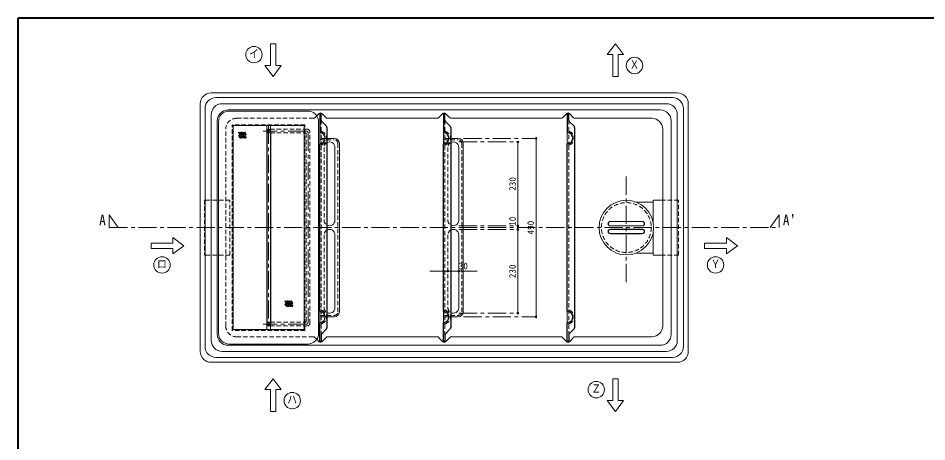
# Model space of a CAD drawing. Units: millimetres at full size, sheet at 1:10. Extents: x -2101 to 1949, y -1404 to 1406.
# Drawn here: x -2101 to 395, y 243 to 1406 of the extents above; entities that cross this region are included whole.
import ezdxf
from ezdxf.enums import TextEntityAlignment as Align

# ---------------------------------------------------------------- set-up
doc = ezdxf.new("R2010")
doc.units = ezdxf.units.MM
doc.header["$LTSCALE"] = 10
doc.header["$PDMODE"] = 32
doc.header["$PDSIZE"] = 5
doc.linetypes.add('CHAIN1', pattern=[8, 5, -1, 1, -1])
doc.linetypes.add('DASHED1', pattern=[1.8, 1.2, -0.6])
doc.layers.add('0-0____1', color=7, linetype='Continuous', lineweight=18)
doc.styles.add('ＭＳ ゴシック', font='')
doc.styles.get('ＭＳ ゴシック').set_extended_font_data('MS Gothic')

msp = doc.modelspace()

# ---------------------------------------------------------------- linework, layer by layer
at = {"layer": '0-0____1', "color": 1, "lineweight": 40}
for p in [(-2100.6, -1403.88), (1949.4, 1406.12)]:
    msp.add_line(p, (-2100.6, 1406.12), dxfattribs=at)
at = {"layer": '0-0____1', "color": 4, "lineweight": 9}
for p, q in [((-1408.1, 1336.12), (-1408.1, 1276.12)), ((-1393.1, 1336.12), (-1408.1, 1336.12)), ((-1393.1, 1276.12), (-1393.1, 1336.12)), ((-438.1, 1306.12), (-460.6, 1336.12)), ((-468.1, 1306.12), (-468.1, 1246.12)), ((-438.1, 1306.12), (-453.1, 1306.12)), ((-1423.1, 1276.12), (-1408.1, 1276.12)), ((-1423.1, 1276.12), (-1400.6, 1246.12)), ((-1378.1, 1276.12), (-1400.6, 1246.12)), ((-1393.1, 1276.12), (-1378.1, 1276.12)), ((-1557.39, 1187.9), (-303.81, 1187.9)), ((-1587.39, 504.33), (-1587.39, 1157.9)), ((-320.6, 1171.12), (-1540.6, 1171.12)), ((-1523.81, 1154.33), (-337.39, 1154.33)), ((-273.81, 1157.9), (-273.81, 504.33)), ((-1570.6, 521.12), (-1570.6, 1141.12)), ((-1553.81, 537.9), (-1553.81, 1124.33)), ((-307.39, 1124.33), (-307.39, 537.9)), ((-290.6, 521.12), (-290.6, 1141.12)), ((-1272.6, 1093.05), (-1272.6, 1060.18)), ((-1232.6, 1076.12), (-1252.6, 1076.12)), ((-932.6, 1093.05), (-932.6, 1060.18)), ((-892.6, 1076.12), (-912.6, 1076.12)), ((-678.6, 586.12), (-678.6, 1076.12)), ((-592.6, 1093.05), (-592.6, 1060.18)), ((-1230.6, 1051.12), (-1230.6, 851.12)), ((-1218.6, 600.12), (-1218.6, 1062.12)), ((-890.6, 1051.12), (-890.6, 851.12)), ((-878.6, 600.12), (-878.6, 1062.12)), ((-728.6, 1066.12), (-728.6, 836.12)), ((-403.94, 901.22), (-357.1, 901.22)), ((-357.1, 906.62), (-357.1, 846.04)), ((-330.6, 906.62), (-357.1, 906.62)), ((-728.6, 836.12), (-728.6, 826.12)), ((-728.6, 826.12), (-728.6, 596.12)), ((-474.35, 847.99), (-386.85, 847.99)), ((-474.35, 835.49), (-386.85, 835.49)), ((-474.35, 826.74), (-386.85, 826.74)), ((-1675.6, 803.62), (-1645.6, 781.12)), ((-1675.6, 788.62), (-1675.6, 803.62)), ((-1230.6, 811.12), (-1230.6, 611.12)), ((-890.6, 811.12), (-890.6, 611.12)), ((-474.35, 814.24), (-386.85, 814.24)), ((-357.1, 816.19), (-357.1, 755.62)), ((-155.6, 803.62), (-125.6, 781.12)), ((-155.6, 788.62), (-155.6, 803.62)), ((-1675.6, 788.62), (-1735.6, 788.62)), ((-1675.6, 758.62), (-1645.6, 781.12)), ((-1675.6, 758.62), (-1675.6, 773.62)), ((-155.6, 788.62), (-215.6, 788.62)), ((-155.6, 758.62), (-125.6, 781.12)), ((-155.6, 758.62), (-155.6, 773.62)), ((-403.94, 761.02), (-357.1, 761.02)), ((-330.6, 755.62), (-357.1, 755.62)), ((-970.6, 711.12), (-840.6, 711.12)), ((-1272.6, 569.18), (-1272.6, 602.05)), ((-932.6, 569.18), (-932.6, 602.05)), ((-592.6, 569.18), (-592.6, 602.05)), ((-1232.6, 586.12), (-1252.6, 586.12)), ((-892.6, 586.12), (-912.6, 586.12)), ((-1523.81, 507.9), (-337.39, 507.9)), ((-1557.39, 474.33), (-303.81, 474.33)), ((-1540.6, 491.12), (-320.6, 491.12)), ((-1378.1, 386.12), (-1400.6, 416.12)), ((-468.1, 416.12), (-468.1, 356.12)), ((-453.1, 416.12), (-468.1, 416.12)), ((-453.1, 356.12), (-453.1, 416.12)), ((-1408.1, 386.12), (-1408.1, 326.12)), ((-1378.1, 386.12), (-1393.1, 386.12)), ((-483.1, 356.12), (-468.1, 356.12)), ((-483.1, 356.12), (-460.6, 326.12)), ((-438.1, 356.12), (-460.6, 326.12)), ((-453.1, 356.12), (-438.1, 356.12))]:
    msp.add_line(p, q, dxfattribs=at)
at = {"layer": '0-0____1'}
for p, q in [((-290.6, 1201.12), (-1570.6, 1201.12)), ((-1600.6, 491.12), (-1600.6, 1171.12)), ((-1305.6, 1151.12), (-1520.6, 1151.12)), ((-260.6, 491.12), (-260.6, 1171.12)), ((-1280.74, 1137.91), (-1274.17, 1144.61)), ((-1255.28, 1132.62), (-1267.03, 1144.61)), ((-949.49, 1131.12), (-1251.71, 1131.12)), ((-945.92, 1132.62), (-934.17, 1144.61)), ((-915.28, 1132.62), (-927.03, 1144.61)), ((-609.49, 1131.12), (-911.71, 1131.12)), ((-605.92, 1132.62), (-594.17, 1144.61)), ((-575.28, 1132.62), (-587.03, 1144.61)), ((-360.6, 1131.12), (-571.71, 1131.12)), ((-1550.6, 541.12), (-1550.6, 1121.12)), ((-1510.6, 551.12), (-1510.6, 1111.12)), ((-1315.6, 1111.12), (-1510.6, 1111.12)), ((-1418.1, 1111.12), (-1418.1, 1096.12)), ((-1408.1, 1111.12), (-1408.1, 1096.12)), ((-1315.6, 551.12), (-1315.6, 1111.12)), ((-1275.6, 541.12), (-1275.6, 1121.12)), ((-330.6, 561.12), (-330.6, 1101.12)), ((-474.35, 847.37), (-386.85, 847.37)), ((-474.35, 836.12), (-386.85, 836.12)), ((-474.35, 826.12), (-386.85, 826.12)), ((-474.35, 814.87), (-386.85, 814.87)), ((-1510.6, 551.12), (-1315.6, 551.12)), ((-1418.1, 551.12), (-1418.1, 566.12)), ((-1408.1, 551.12), (-1408.1, 566.12)), ((-1280.74, 524.33), (-1274.17, 517.62)), ((-1255.28, 529.61), (-1267.03, 517.62)), ((-1251.71, 531.12), (-949.49, 531.12)), ((-945.92, 529.61), (-934.17, 517.62)), ((-915.28, 529.61), (-927.03, 517.62)), ((-911.71, 531.12), (-609.49, 531.12)), ((-605.92, 529.61), (-594.17, 517.62)), ((-575.28, 529.61), (-587.03, 517.62)), ((-571.71, 531.12), (-360.6, 531.12)), ((-1520.6, 511.12), (-1305.6, 511.12)), ((-1570.6, 461.12), (-290.6, 461.12))]:
    msp.add_line(p, q, dxfattribs=at)
at = {"layer": '0-0____1', "color": 4, "linetype": 'DASHED1', "lineweight": 9}
for p, q in [((-1289.49, 1131.12), (-1500.6, 1131.12)), ((-1285.92, 1132.62), (-1280.74, 1137.91)), ((-1530.6, 561.12), (-1530.6, 1101.12)), ((-1313.1, 1113.62), (-1513.1, 1113.62)), ((-1314.1, 1112.62), (-1512.1, 1112.62)), ((-1512.1, 549.62), (-1512.1, 1112.62)), ((-1306.86, 1101.12), (-1405.6, 1101.12)), ((-1314.1, 549.62), (-1314.1, 1112.62)), ((-1313.1, 548.62), (-1313.1, 1113.62)), ((-1408.1, 1091.12), (-1311.86, 1091.12)), ((-1309.36, 573.62), (-1309.36, 1088.62)), ((-1299.36, 568.62), (-1299.36, 1093.62)), ((-1268.6, 1055.76), (-1268.6, 1097.47)), ((-1265.6, 1076.12), (-1252.6, 1076.12)), ((-928.6, 1055.76), (-928.6, 1097.47)), ((-925.6, 1076.12), (-912.6, 1076.12)), ((-588.6, 1055.76), (-588.6, 1097.47)), ((-1271.1, 1072.12), (-1232.6, 1072.12)), ((-1260.6, 1051.12), (-1260.6, 851.12)), ((-1222.6, 1062.12), (-1222.6, 600.12)), ((-931.1, 1072.12), (-892.6, 1072.12)), ((-920.6, 1051.12), (-920.6, 851.12)), ((-882.6, 1062.12), (-882.6, 600.12)), ((-1588.93, 906.62), (-1588.93, 755.62)), ((-1518.93, 906.62), (-1588.93, 906.62)), ((-1518.93, 755.62), (-1518.93, 906.62)), ((-287.1, 906.62), (-330.6, 906.62)), ((-287.1, 755.62), (-287.1, 906.62)), ((-1260.6, 811.12), (-1260.6, 611.12)), ((-920.6, 811.12), (-920.6, 611.12)), ((-1518.93, 755.62), (-1588.93, 755.62)), ((-287.1, 755.62), (-330.6, 755.62)), ((-1268.6, 606.47), (-1268.6, 564.76)), ((-928.6, 606.47), (-928.6, 564.76)), ((-588.6, 606.47), (-588.6, 564.76)), ((-1271.1, 590.12), (-1232.6, 590.12)), ((-1265.6, 586.12), (-1252.6, 586.12)), ((-931.1, 590.12), (-892.6, 590.12)), ((-925.6, 586.12), (-912.6, 586.12)), ((-1314.1, 549.62), (-1512.1, 549.62)), ((-1408.1, 571.12), (-1311.86, 571.12)), ((-1306.86, 561.12), (-1405.6, 561.12)), ((-1500.6, 531.12), (-1289.49, 531.12)), ((-1285.92, 529.61), (-1280.74, 524.33))]:
    msp.add_line(p, q, dxfattribs=at)
at = {"layer": '0-0____1', "color": 5, "lineweight": 25}
for p, q in [((-1272.6, 1144.12), (-1272.6, 1093.05)), ((-928.6, 1144.12), (-932.6, 1144.12)), ((-932.6, 1144.12), (-932.6, 1093.05)), ((-928.6, 1126.19), (-928.6, 1144.12)), ((-588.6, 1144.12), (-592.6, 1144.12)), ((-592.6, 1144.12), (-592.6, 1093.05)), ((-588.6, 1126.19), (-588.6, 1144.12)), ((-1267.14, 1122.65), (-1254.07, 1109.58)), ((-1252.6, 1106.05), (-1252.6, 556.19)), ((-927.14, 1122.65), (-914.07, 1109.58)), ((-912.6, 1106.05), (-912.6, 556.19)), ((-587.14, 1122.65), (-574.07, 1109.58)), ((-572.6, 1106.05), (-572.6, 556.19)), ((-1418.1, 1096.12), (-1418.1, 566.12)), ((-1408.1, 1096.12), (-1408.1, 566.12)), ((-1272.6, 602.05), (-1272.6, 1060.18)), ((-932.6, 602.05), (-932.6, 1060.18)), ((-592.6, 602.05), (-592.6, 1060.18)), ((-1272.6, 518.12), (-1272.6, 569.18)), ((-1267.14, 539.58), (-1254.07, 552.65)), ((-932.6, 518.12), (-932.6, 569.18)), ((-927.14, 539.58), (-914.07, 552.65)), ((-592.6, 518.12), (-592.6, 569.18)), ((-587.14, 539.58), (-574.07, 552.65)), ((-928.6, 536.05), (-928.6, 518.12)), ((-588.6, 536.05), (-588.6, 518.12)), ((-928.6, 518.12), (-932.6, 518.12)), ((-588.6, 518.12), (-592.6, 518.12))]:
    msp.add_line(p, q, dxfattribs=at)
at = {"layer": '0-0____1', "linetype": 'DASHED1'}
for p, q in [((-1268.6, 1126.19), (-1268.6, 1097.47)), ((-928.6, 1126.19), (-928.6, 1097.47)), ((-588.6, 1126.19), (-588.6, 1097.47)), ((-1268.6, 1055.76), (-1268.6, 606.47)), ((-928.6, 1055.76), (-928.6, 606.47)), ((-588.6, 1055.76), (-588.6, 606.47)), ((-1268.6, 536.05), (-1268.6, 564.76)), ((-928.6, 564.76), (-928.6, 536.05)), ((-588.6, 564.76), (-588.6, 536.05))]:
    msp.add_line(p, q, dxfattribs=at)
at = {"layer": '0-0____1', "color": 4, "linetype": 'CHAIN1', "lineweight": 9}
for p, q in [((-1413.1, 1111.12), (-1413.1, 551.12)), ((-1309.36, 1096.12), (-1428.1, 1096.12)), ((-1304.36, 1091.12), (-1304.36, 571.12)), ((-877.6, 1076.12), (-678.6, 1076.12)), ((-890.6, 1066.12), (-728.6, 1066.12)), ((-430.6, 681.12), (-430.6, 981.12)), ((-1850.6, 866.12), (-1825.6, 831.12)), ((-1850.6, 831.12), (-1850.6, 866.12)), ((-10.6, 866.12), (-35.6, 831.12)), ((-10.6, 831.12), (-10.6, 866.12)), ((-1850.6, 831.12), (-10.6, 831.12)), ((-890.6, 836.12), (-728.6, 836.12)), ((-890.6, 826.12), (-728.6, 826.12)), ((-890.6, 596.12), (-728.6, 596.12)), ((-877.6, 586.12), (-678.6, 586.12)), ((-1309.36, 566.12), (-1428.1, 566.12))]:
    msp.add_line(p, q, dxfattribs=at)
at = {"layer": '0-0____1', "color": 4, "lineweight": 9}
for points in [[(-468.1, 1306.12), (-483.1, 1306.12), (-460.6, 1336.12)], [(-468.1, 1246.12), (-453.1, 1246.12), (-453.1, 1306.12)], [(-1735.6, 788.62), (-1735.6, 773.62), (-1675.6, 773.62)], [(-215.6, 788.62), (-215.6, 773.62), (-155.6, 773.62)], [(-1408.1, 386.12), (-1423.1, 386.12), (-1400.6, 416.12)], [(-1408.1, 326.12), (-1393.1, 326.12), (-1393.1, 386.12)]]:
    msp.add_lwpolyline(points, dxfattribs=at)
at = {"layer": '0-0____1', "color": 5, "lineweight": 25}
for points in [[(-1268.6, 1126.19), (-1268.6, 1144.12), (-1272.6, 1144.12)], [(-1268.6, 536.05), (-1268.6, 518.12), (-1272.6, 518.12)]]:
    msp.add_lwpolyline(points, dxfattribs=at)
at = {"layer": '0-0____1', "color": 4, "linetype": 'DASHED1', "lineweight": 9}
msp.add_lwpolyline([(-1313.1, 548.62), (-1513.1, 548.62), (-1513.1, 1113.62)], dxfattribs=at)
at = {"layer": '0-0____1'}
for centre, radius in [((-1453.1, 1306.12), 22.5), ((-408.1, 1276.12), 22.5), ((-430.6, 831.12), 75), ((-1705.6, 728.62), 22.5), ((-185.6, 728.62), 22.5), ((-513.1, 386.12), 22.5), ((-1348.1, 356.12), 22.5)]:
    msp.add_circle(centre, radius, dxfattribs=at)
at = {"layer": '0-0____1', "color": 4, "lineweight": 9}
for centre in [(-1493.57, 1091.07), (-1493.57, 1083.07), (-1491.07, 1087.07), (-1491.07, 1079.07), (-1488.57, 1091.07), (-1488.57, 1083.07), (-1486.07, 1087.07), (-1486.07, 1079.07), (-1483.57, 1091.07), (-1483.57, 1083.07), (-1481.07, 1087.07), (-1481.07, 1079.07), (-1478.57, 1091.07), (-1478.57, 1083.07), (-1476.07, 1087.07), (-1476.07, 1079.07), (-1366.15, 628.01), (-1363.65, 624.01), (-1361.15, 628.01), (-1358.65, 624.01), (-1356.15, 628.01), (-1353.65, 624.01), (-1351.15, 628.01), (-1348.65, 624.01), (-1366.15, 620.01), (-1363.65, 616.01), (-1361.15, 620.01), (-1358.65, 616.01), (-1356.15, 620.01), (-1353.65, 616.01), (-1351.15, 620.01), (-1348.65, 616.01)]:
    msp.add_circle(centre, 2, dxfattribs=at)
at = {"layer": '0-0____1', "color": 4, "linetype": 'DASHED1', "lineweight": 9}
msp.add_circle((-430.6, 831.12), 68.5, dxfattribs=at)
at = {"layer": '0-0____1'}
for centre, radius, start, end in [((-1570.6, 1171.12), 30, 90, 180), ((-290.6, 1171.12), 30, 0, 90), ((-1520.6, 1121.12), 30, 90, 180), ((-1305.6, 1121.12), 30, 0, 90), ((-1270.6, 1141.12), 5, 44.3947, 135.6053), ((-1251.71, 1136.12), 5, 224.3947, 270), ((-949.49, 1136.12), 5, 270, 315.6053), ((-930.6, 1141.12), 5, 44.3947, 135.6053), ((-911.71, 1136.12), 5, 224.3947, 270), ((-609.49, 1136.12), 5, 270, 315.6053), ((-590.6, 1141.12), 5, 44.3947, 135.6053), ((-571.71, 1136.12), 5, 224.3947, 270), ((-360.6, 1101.12), 30, 0, 90), ((-474.35, 841.74), 5.62, 90, 270), ((-474.35, 820.49), 5.62, 90, 270), ((-386.85, 841.74), 5.62, 270, 90), ((-386.85, 820.49), 5.62, 270, 90), ((-360.6, 561.12), 30, 270, 0), ((-1520.6, 541.12), 30, 180, 270), ((-1305.6, 541.12), 30, 270, 0), ((-1251.71, 526.12), 5, 90, 135.6053), ((-949.49, 526.12), 5, 44.3947, 90), ((-911.71, 526.12), 5, 90, 135.6053), ((-609.49, 526.12), 5, 44.3947, 90), ((-571.71, 526.12), 5, 90, 135.6053), ((-1270.6, 521.12), 5, 224.3947, 315.6053), ((-930.6, 521.12), 5, 224.3947, 315.6053), ((-590.6, 521.12), 5, 224.3947, 315.6053), ((-1570.6, 491.12), 30, 180, 270), ((-290.6, 491.12), 30, 270, 0)]:
    msp.add_arc(centre, radius, start, end, dxfattribs=at)
at = {"layer": '0-0____1', "color": 4, "lineweight": 9}
for centre, radius, start, end in [((-1557.39, 1157.9), 30, 90, 180), ((-303.81, 1157.9), 30, 0, 90), ((-1540.6, 1141.12), 30, 90, 180), ((-1523.81, 1124.33), 30, 90, 180), ((-337.39, 1124.33), 30, 0, 90), ((-320.6, 1141.12), 30, 0, 90), ((-1232.6, 1062.12), 14, 0, 90), ((-892.6, 1062.12), 14, 0, 90), ((-1245.6, 1051.12), 15, 0, 117.81814), ((-905.6, 1051.12), 15, 0, 117.81814), ((-1245.6, 851.12), 15, 242.18186, 0), ((-905.6, 851.12), 15, 242.18186, 0), ((-1245.6, 811.12), 15, 0, 117.81814), ((-905.6, 811.12), 15, 0, 117.81814), ((-474.35, 841.74), 6.25, 90, 270), ((-474.35, 820.49), 6.25, 90, 270), ((-386.85, 841.74), 6.25, 270, 90), ((-386.85, 820.49), 6.25, 270, 90), ((-1245.6, 611.12), 15, 242.18186, 0), ((-1232.6, 600.12), 14, 270, 0), ((-905.6, 611.12), 15, 242.18186, 0), ((-892.6, 600.12), 14, 270, 0), ((-1523.81, 537.9), 30, 180, 270), ((-337.39, 537.9), 30, 270, 0), ((-1557.39, 504.33), 30, 180, 270), ((-1540.6, 521.12), 30, 180, 270), ((-320.6, 521.12), 30, 270, 0), ((-303.81, 504.33), 30, 270, 0)]:
    msp.add_arc(centre, radius, start, end, dxfattribs=at)
at = {"layer": '0-0____1', "color": 4, "linetype": 'DASHED1', "lineweight": 9}
for centre, radius, start, end in [((-1500.6, 1101.12), 30, 90, 180), ((-1289.49, 1136.12), 5, 270, 315.6053), ((-1408.1, 1101.12), 10, 180, 270), ((-1405.6, 1103.62), 2.5, 180, 270), ((-1306.86, 1093.62), 7.5, 0, 90), ((-1311.86, 1088.62), 2.5, 0, 90), ((-1271.1, 1073.62), 1.5, 180, 270), ((-1265.6, 1079.12), 3, 180, 270), ((-931.1, 1073.62), 1.5, 180, 270), ((-925.6, 1079.12), 3, 180, 270), ((-1245.6, 1051.12), 15, 117.81814, 180), ((-1232.6, 1062.12), 10, 0, 90), ((-905.6, 1051.12), 15, 117.81814, 180), ((-892.6, 1062.12), 10, 0, 90), ((-1245.6, 851.12), 15, 180, 242.18186), ((-905.6, 851.12), 15, 180, 242.18186), ((-1245.6, 811.12), 15, 117.81814, 180), ((-905.6, 811.12), 15, 117.81814, 180), ((-1245.6, 611.12), 15, 180, 242.18186), ((-1232.6, 600.12), 10, 270, 0), ((-905.6, 611.12), 15, 180, 242.18186), ((-892.6, 600.12), 10, 270, 0), ((-1271.1, 588.62), 1.5, 90, 180), ((-1265.6, 583.12), 3, 90, 180), ((-931.1, 588.62), 1.5, 90, 180), ((-925.6, 583.12), 3, 90, 180), ((-1500.6, 561.12), 30, 180, 270), ((-1408.1, 561.12), 10, 90, 180), ((-1405.6, 558.62), 2.5, 90, 180), ((-1311.86, 573.62), 2.5, 270, 0), ((-1306.86, 568.62), 7.5, 270, 0), ((-1289.49, 526.12), 5, 44.3947, 90)]:
    msp.add_arc(centre, radius, start, end, dxfattribs=at)
at = {"layer": '0-0____1', "color": 5, "lineweight": 25}
for centre, radius, start, end in [((-1263.6, 1126.19), 5, 180, 225), ((-923.6, 1126.19), 5, 180, 225), ((-583.6, 1126.19), 5, 180, 225), ((-1413.1, 1096.12), 5, 0, 180), ((-1257.6, 1106.05), 5, 0, 45), ((-917.6, 1106.05), 5, 0, 45), ((-577.6, 1106.05), 5, 0, 45), ((-1271.1, 1093.05), 1.5, 180, 264.78409), ((-1272.6, 1076.62), 15, 275.21591, 84.78409), ((-931.1, 1093.05), 1.5, 180, 264.78409), ((-932.6, 1076.62), 15, 275.21591, 84.78409), ((-591.1, 1093.05), 1.5, 180, 264.78409), ((-592.6, 1076.62), 15, 275.21591, 84.78409), ((-1271.1, 1060.18), 1.5, 95.21591, 180), ((-931.1, 1060.18), 1.5, 95.21591, 180), ((-591.1, 1060.18), 1.5, 95.21591, 180), ((-1271.1, 602.05), 1.5, 180, 264.78409), ((-1272.6, 585.62), 15, 275.21591, 84.78409), ((-931.1, 602.05), 1.5, 180, 264.78409), ((-932.6, 585.62), 15, 275.21591, 84.78409), ((-591.1, 602.05), 1.5, 180, 264.78409), ((-592.6, 585.62), 15, 275.21591, 84.78409), ((-1413.1, 566.12), 5, 180, 0), ((-1271.1, 569.18), 1.5, 95.21591, 180), ((-1257.6, 556.19), 5, 315, 0), ((-931.1, 569.18), 1.5, 95.21591, 180), ((-917.6, 556.19), 5, 315, 0), ((-591.1, 569.18), 1.5, 95.21591, 180), ((-577.6, 556.19), 5, 315, 0), ((-1263.6, 536.05), 5, 135, 180), ((-923.6, 536.05), 5, 135, 180), ((-583.6, 536.05), 5, 135, 180)]:
    msp.add_arc(centre, radius, start, end, dxfattribs=at)
at = {"layer": '0-0____1', "color": 4, "linetype": 'CHAIN1', "lineweight": 9}
for centre, start, end in [((-1408.1, 1101.12), 180, 270), ((-1309.36, 1091.12), 0, 90), ((-1408.1, 561.12), 90, 180), ((-1309.36, 571.12), 270, 0)]:
    msp.add_arc(centre, 5, start, end, dxfattribs=at)
at = {"layer": '0-0____1', "linetype": 'DASHED1'}
for centre, radius, start, end in [((-1413.1, 1096.12), 5, 180, 0), ((-1265.6, 1097.47), 3, 180, 251.447), ((-1272.6, 1076.62), 19, 288.553, 71.447), ((-925.6, 1097.47), 3, 180, 251.447), ((-932.6, 1076.62), 19, 288.553, 71.447), ((-585.6, 1097.47), 3, 180, 251.447), ((-592.6, 1076.62), 19, 288.553, 71.447), ((-1265.6, 1055.76), 3, 108.553, 180), ((-925.6, 1055.76), 3, 108.553, 180), ((-585.6, 1055.76), 3, 108.553, 180), ((-1265.6, 606.47), 3, 180, 251.447), ((-1272.6, 585.62), 19, 288.553, 71.447), ((-925.6, 606.47), 3, 180, 251.447), ((-932.6, 585.62), 19, 288.553, 71.447), ((-585.6, 606.47), 3, 180, 251.447), ((-592.6, 585.62), 19, 288.553, 71.447), ((-1413.1, 566.12), 5, 0, 180), ((-1265.6, 564.76), 3, 108.553, 180), ((-925.6, 564.76), 3, 108.553, 180), ((-585.6, 564.76), 3, 108.553, 180)]:
    msp.add_arc(centre, radius, start, end, dxfattribs=at)
at = {"layer": '0-0____1', "color": 1}
for p in [(-678.6, 1076.12), (-728.6, 1066.12), (-728.6, 836.12), (-728.6, 826.12), (-920.6, 711.12), (-890.6, 711.12), (-728.6, 596.12), (-678.6, 586.12)]:
    msp.add_point(p, dxfattribs=at)

# ---------------------------------------------------------------- texts
at = {"layer": '0-0____1', "style": 'ＭＳ ゴシック', "width": 0.9}
for s, height, p in [('イ', 21.99, (-1466.85, 1291.12)), ('Ｘ', 21.99, (-421.85, 1261.12)), ('A', 29.33, (-1878.1, 828.62)), ("A'", 29.33, (-0.6, 828.62)), ('ロ', 21.99, (-1719.35, 713.62)), ('Ｙ', 21.99, (-199.35, 713.62)), ('Ｚ', 21.99, (-526.85, 371.12)), ('ハ', 21.99, (-1361.85, 341.12))]:
    msp.add_text(s, height=height, dxfattribs=at).set_placement(p, align=Align.BOTTOM_LEFT)
at = {"layer": '0-0____1', "style": 'ＭＳ ゴシック'}
for s, p in [('230', (-728.6, 932.37)), ('10', (-728.6, 836.12)), ('490', (-678.6, 812.37)), ('230', (-728.6, 692.37))]:
    msp.add_text(s, height=18.33, rotation=90, dxfattribs=at).set_placement(p, align=Align.BOTTOM_LEFT)
msp.add_text('30', height=18.33, dxfattribs=at).set_placement((-890.6, 711.12), align=Align.BOTTOM_LEFT)

doc.saveas('drawing.dxf')
